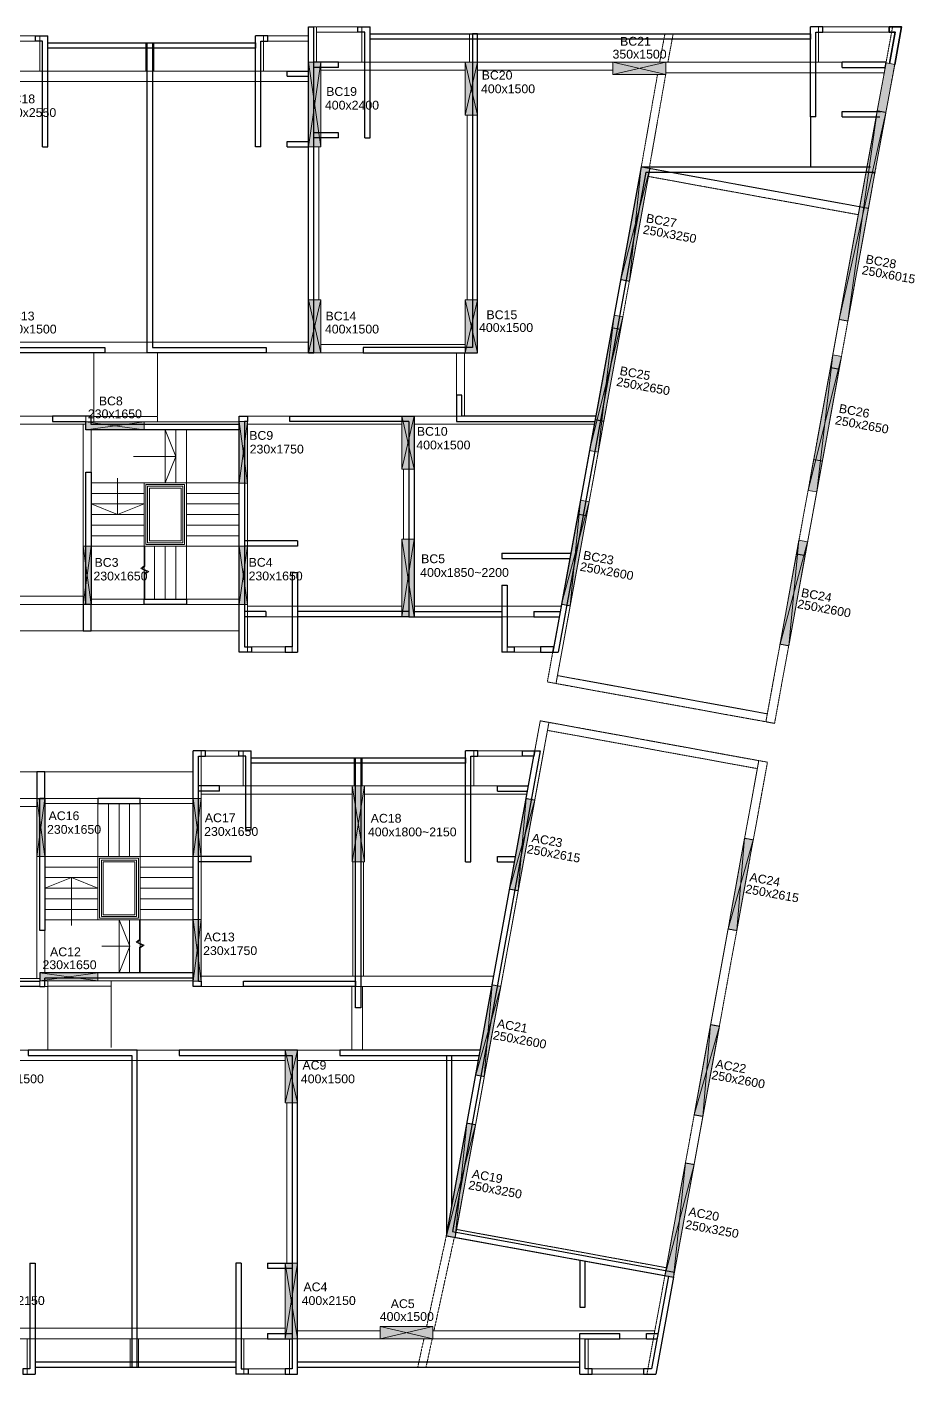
# Model space of a CAD drawing. Header units: millimetres. Extents: x 0 to 40546, y -200 to 38010.
# Drawn here: x 15358 to 40546, y -200 to 38010 of the extents above; entities that cross this region are included whole.
import ezdxf
from ezdxf.enums import TextEntityAlignment as Align

# ---------------------------------------------------------------- set-up
doc = ezdxf.new("R2010")
doc.units = ezdxf.units.MM
doc.linetypes.add('DASHED', pattern=[0.75, 0.5, -0.25])
for name, color, linetype, lineweight in [('A-ANNO-Cutline n Arrow', 30, 'Continuous', 13), ('A-STAIR-Steps', 45, 'Continuous', 15), ('A-WALL-CUT-Brick', 1, 'Continuous', 35), ('ARCH BEAM', 160, 'DASHED', 9), ('COLUMN', 2, 'Continuous', 0), ('COLUMN HATCH_ASC', 251, 'Continuous', 0), ('COLUMN NO._ASC', 7, 'Continuous', 25), ('COLUMN SIZE_ASC', 150, 'Continuous', 9), ('RAILING- 1', 87, 'Continuous', 15), ('wall', 1, 'Continuous', 25)]:
    doc.layers.add(name, color=color, linetype=linetype, lineweight=lineweight)
doc.layers.add('S-RCC-WALL', color=7, linetype='Continuous')
doc.styles.add('STANDERD ASC', font='swiss.ttf', dxfattribs={"height": 250})

msp = doc.modelspace()

# ---------------------------------------------------------------- hatches: boundary and pattern name
at = {"layer": 'COLUMN HATCH_ASC'}
for points in [[(23340, 37010), (23690, 37010), (23690, 34610), (23340, 34610)], [(28140, 35510), (28140, 37010), (27790, 37010), (27790, 35510)], [(33475, 37010), (31975, 37010), (31975, 36660), (33475, 36660)], [(39720, 35585), (39474, 35630), (39722, 36988), (39968, 36943)], [(38395, 29713), (38641, 29668), (39720, 35585), (39474, 35630)], [(32198, 30843), (32444, 30798), (33026, 33995), (32781, 34040)], [(23690, 28770), (23690, 30270), (23340, 30270), (23340, 28770)], [(28140, 28770), (28140, 30270), (27790, 30270), (27790, 28770)], [(32014, 29836), (32260, 29791), (31560, 25950), (31314, 25995)], [(38212, 28706), (38458, 28661), (37758, 24820), (37512, 24865)], [(18680, 26810), (18680, 26580), (17030, 26580), (17030, 26810)], [(21380, 26820), (21610, 26820), (21610, 25070), (21380, 25070)], [(26340, 25470), (26340, 26970), (25990, 26970), (25990, 25470)], [(30519, 21634), (30765, 21589), (31303, 24539), (31057, 24584)], [(26340, 21280), (26340, 23480), (25990, 23480), (25990, 21280)], [(36716, 20504), (36962, 20459), (37500, 23408), (37254, 23452)], [(16950, 23280), (17180, 23280), (17180, 21630), (16950, 21630)], [(21380, 23280), (21610, 23280), (21610, 21630), (21380, 21630)], [(24930, 16480), (24930, 14330), (24580, 14330), (24580, 16480)], [(15640, 16130), (15870, 16130), (15870, 14480), (15640, 14480)], [(20070, 16130), (20300, 16130), (20300, 14480), (20070, 14480)], [(29046, 13554), (29291, 13509), (29761, 16081), (29515, 16126)], [(35243, 12424), (35489, 12379), (35958, 14951), (35712, 14996)], [(20070, 12690), (20300, 12690), (20300, 10940), (20070, 10940)], [(17370, 11180), (17370, 10950), (15720, 10950), (15720, 11180)], [(28085, 8283), (28330, 8238), (28797, 10796), (28551, 10840)], [(34282, 7153), (34528, 7108), (34995, 9666), (34749, 9710)], [(23030, 7490), (23030, 8990), (22680, 8990), (22680, 7490)], [(27253, 3720), (27499, 3675), (28082, 6872), (27836, 6917)], [(33450, 2590), (33696, 2545), (34279, 5742), (34033, 5787)], [(22680, 2950), (23030, 2950), (23030, 800), (22680, 800)], [(25373, 800), (26873, 800), (26873, 1150), (25373, 1150)]]:
    msp.add_hatch(color=256, dxfattribs=at).paths.add_polyline_path(points)

# ---------------------------------------------------------------- linework, layer by layer
at = {"layer": 'A-ANNO-Cutline n Arrow'}
for points in [[(19280, 26580), (19580, 25830), (19280, 25080), (19580, 25830), (18380, 25830)], [(18680, 24480), (17930, 24180), (17180, 24480), (17930, 24180), (17930, 25210)], [(18680, 23280), (18680, 22726), (18586, 22649), (18775, 22558), (18680, 22499), (18680, 21780)], [(18700, 23280), (18700, 22717), (18623, 22653), (18816, 22561), (18700, 22488), (18700, 21780)]]:
    msp.add_lwpolyline(points, dxfattribs=at)
at = {"layer": 'A-ANNO-Cutline n Arrow', "elevation": 0}
for points in [[(15870, 13580), (16620, 13880), (17370, 13580), (16620, 13880), (16620, 12520)], [(17972, 12683), (18272, 11933), (17972, 11183), (18272, 11933), (17483, 11933)], [(18550, 12680), (18550, 12126), (18456, 12049), (18645, 11958), (18550, 11899), (18550, 11180)], [(18570, 12680), (18570, 12117), (18493, 12053), (18686, 11961), (18570, 11888), (18570, 11180)]]:
    msp.add_lwpolyline(points, dxfattribs=at)
at = {"layer": 'A-STAIR-Steps'}
for points in [[(19280, 25080), (19280, 26580)], [(19580, 25080), (19580, 26580)], [(19880, 25080), (19880, 26580)], [(18680, 25080), (17180, 25080)], [(19880, 25080), (21380, 25080)], [(18680, 24780), (17180, 24780)], [(18680, 24480), (17180, 24480)], [(19880, 24780), (21380, 24780)], [(19880, 24480), (21380, 24480)], [(18680, 24180), (17180, 24180)], [(19880, 24180), (21380, 24180)], [(18680, 23880), (17180, 23880)], [(19880, 23880), (21380, 23880)], [(18680, 23580), (17180, 23580)], [(19880, 23580), (21380, 23580)], [(18680, 23280), (17180, 23280)], [(18680, 23280), (18680, 21780)], [(18980, 23280), (18980, 21780)], [(19280, 23280), (19280, 21780)], [(19580, 23280), (19580, 21780)], [(19880, 23280), (21380, 23280)], [(19880, 23280), (19880, 21780)]]:
    msp.add_lwpolyline(points, dxfattribs=at)
at = {"layer": 'A-STAIR-Steps', "elevation": 0}
for points in [[(17370, 14480), (17370, 15980)], [(17670, 14480), (17670, 15980)], [(17970, 14480), (17970, 15980)], [(18270, 14480), (18270, 15980)], [(18570, 14480), (18570, 15980)], [(17370, 14480), (15870, 14480)], [(17370, 14180), (15870, 14180)], [(18570, 14480), (20070, 14480)], [(18570, 14180), (20070, 14180)], [(17370, 13880), (15870, 13880)], [(18570, 13880), (20070, 13880)], [(17370, 13580), (15870, 13580)], [(18570, 13580), (20070, 13580)], [(17370, 13280), (15870, 13280)], [(18570, 13280), (20070, 13280)], [(17370, 12980), (15870, 12980)], [(17370, 12680), (15870, 12680)], [(17970, 12680), (17970, 11180)], [(18270, 12680), (18270, 11180)], [(18570, 12980), (20070, 12980)], [(18570, 12680), (20070, 12680)], [(18570, 12680), (18570, 11180)]]:
    msp.add_lwpolyline(points, dxfattribs=at)
at = {"layer": 'A-WALL-CUT-Brick'}
for points in [[(39820, 36970), (39982, 37860), (39812, 37860), (39812, 38010), (40162, 38010), (39968, 36943)], [(23340, 28770), (23490, 28770)], [(29734, 17330), (29761, 17480)]]:
    msp.add_lwpolyline(points, dxfattribs=at)
at = {"layer": 'ARCH BEAM'}
for p, q in [((23570, 38010), (24860, 38010)), ((23570, 37860), (24860, 37860)), ((24860, 38010), (24860, 37010)), ((24860, 38010), (25090, 38010)), ((25090, 38010), (25090, 37010)), ((37580, 37010, 0), (37580, 38010, 0)), ((37580, 38010), (37810, 38010)), ((37810, 37010, 0), (37810, 38010, 0)), ((37810, 38010), (39908, 38010)), ((37810, 37860), (39881, 37860)), ((14430, 37760), (15720, 37760)), ((14430, 37610), (15720, 37610)), ((15720, 37760), (15720, 36760)), ((15720, 37760), (15950, 37760)), ((15950, 37760), (15950, 36760)), ((15950, 37560), (18730, 37560)), ((18730, 37560), (18730, 36760)), ((18730, 37560), (18960, 37560)), ((18960, 37560), (18960, 36760)), ((18960, 37560), (21840, 37560)), ((21840, 36760), (21840, 37760)), ((21840, 37760), (22070, 37760)), ((22070, 36760), (22070, 37760)), ((22070, 37760), (23340, 37760)), ((22070, 37610), (23340, 37610)), ((25090, 37810), (27910, 37810)), ((25090, 37660), (27910, 37660)), ((28140, 37810), (33451, 37810)), ((28140, 37660), (33423, 37660)), ((33657, 37660), (37580, 37660)), ((33685, 37810), (37580, 37810)), ((15950, 37410), (18730, 37410)), ((18960, 37410), (21840, 37410)), ((14550, 36760, 0), (23340, 36760, 0)), ((23690, 37010, 241), (27790, 37010, -3)), ((23690, 36780, 241), (27790, 36780, -3)), ((28140, 37010), (31983, 37010, 0)), ((28140, 36780), (31983, 36780, 0)), ((33474, 37010, 0), (39726, 37010, 0)), ((33474, 36710, 0), (39671, 36710, 0)), ((14550, 36460, 0), (23340, 36460, 0)), ((33241, 36660, 0), (32781, 34040)), ((33474, 36660, 0), (33007, 34001)), ((27840, 35510), (27840, 30270, 0)), ((28140, 35510), (28140, 30270)), ((23340, 34610, 238), (23340, 30270, -370)), ((23640, 34610, 238), (23640, 30270, -370)), ((32985, 33769, 0), (38937, 32684, 0)), ((33026, 33995, 0), (38978, 32910, 0)), ((38978, 32910, 0), (39160, 33908, 0)), ((39224, 32865, 0), (39406, 33864, 0)), ((32198, 30843), (31949, 29477, 0)), ((32444, 30798), (32195, 29432, 0)), ((38395, 29713), (38146, 28347, 0)), ((38641, 29668), (38392, 28302, 0)), ((14600, 29069), (23340, 29069)), ((14600, 28769), (23340, 28769)), ((17260, 26970), (17260, 28769)), ((19060, 26960, 0), (19060, 28769, 0)), ((23690, 29000, 0), (27790, 29000, 0)), ((23690, 28770, 0), (27790, 28770, 0)), ((27540, 26970), (27540, 28770)), ((27770, 26970), (27770, 28770)), ((8110, 26970), (17030, 26970)), ((18680, 26810, 0), (21380, 26810, 0)), ((25990, 26970, 0), (21610, 26970)), ((26340, 26970), (31492, 26970)), ((31473, 26870), (30985, 24191, 0)), ((31719, 26825), (31231, 24146, 0)), ((12500, 26740, 0), (17030, 26740, 0)), ((16950, 26740, 0), (16950, 23280)), ((17180, 26580, 0), (17180, 23280)), ((18680, 26580, 0), (21380, 26580, 0)), ((25990, 26740, 0), (21610, 26740)), ((26340, 26740), (31450, 26740)), ((37671, 25740, 0), (37183, 23061, 0)), ((37917, 25695, 0), (37429, 23017, 0)), ((26040, 25470, 0), (26040, 23480, 0)), ((26340, 25470, 0), (26340, 23480, 0)), ((21380, 23280), (21380, 25070)), ((21610, 23280), (21610, 25070)), ((14880, 21860), (16950, 21860)), ((17180, 21780), (21380, 21780)), ((14880, 21630), (16950, 21630)), ((17180, 21630), (21380, 21630)), ((25990, 21580, 0), (21610, 21580, 0)), ((26340, 21580), (30509, 21580)), ((30117, 19431), (30519, 21634)), ((30363, 19386), (30765, 21589)), ((25990, 21280, 0), (21610, 21280, 0)), ((26340, 21280), (30454, 21280, 0)), ((14880, 20880, 0), (21380, 20880)), ((36716, 20504, 0), (36315, 18301, 0)), ((36962, 20459, 0), (36561, 18256, 0)), ((30404, 19612, 0), (36356, 18527, 0)), ((30363, 19386, 0), (30117, 19431)), ((30363, 19386, 0), (36315, 18301, 0)), ((29514, 16124), (29916, 18329)), ((29760, 16079), (30162, 18284)), ((30162, 18284, 0), (29916, 18329)), ((30121, 18058, 0), (36073, 16973, 0)), ((30162, 18284, 0), (36114, 17199, 0)), ((36315, 18301, 0), (36561, 18256, 0)), ((20300, 17480), (21490, 17480)), ((20300, 17330), (21490, 17330)), ((21490, 17480), (21490, 16480)), ((21490, 17480), (21720, 17480)), ((21720, 17480), (21720, 16480)), ((21720, 17280), (24640, 17280)), ((24870, 17280), (27800, 17280)), ((27800, 16480), (27800, 17480)), ((27800, 17480), (28030, 17480)), ((28030, 16480), (28030, 17480)), ((28030, 17480), (29411, 17480)), ((28030, 17330), (29411, 17330)), ((29411, 17480), (29761, 17480)), ((29411, 17330), (29734, 17330)), ((36114, 17199, 0), (35712, 14994, 0)), ((36114, 17199, 0), (36360, 17154, 0)), ((13570, 16880), (20070, 16880)), ((21720, 17130), (24640, 17130)), ((24870, 17130), (27800, 17130)), ((36360, 17154, 0), (35958, 14949, 0)), ((24580, 16480, 0), (20300, 16480, 0)), ((24930, 16480, 0), (29515, 16480, 0)), ((13570, 16130), (15640, 16130)), ((15870, 16130), (20070, 16130)), ((24580, 16250, 0), (20300, 16250, 0)), ((24930, 16250, 0), (29537, 16250, 0)), ((13570, 15900), (15640, 15900)), ((15870, 15980, 0), (20070, 15980, 0)), ((15640, 14480), (15640, 11020)), ((15870, 14480), (15870, 11180)), ((20070, 14480), (20070, 12690)), ((20300, 14480), (20300, 12690)), ((24605, 14330), (24605, 11090)), ((24905, 11090), (24905, 14330)), ((29046, 13554, 0), (28551, 10840, 0)), ((29291, 13509, 0), (28797, 10796, 0)), ((34749, 9710, 0), (35243, 12424, 0)), ((34995, 9666, 0), (35489, 12379, 0)), ((17370, 11180), (20070, 11180)), ((20300, 11090), (28600, 11090)), ((9760, 11020, 0), (15720, 11020, 0)), ((9760, 10790), (15720, 10790)), ((15950, 10790), (15950, 8990, 0)), ((17370, 10950), (20070, 10950)), ((17750, 10875, 0), (17750, 9065, 0)), ((20300, 10790), (28542, 10790)), ((24575, 10790, 0), (24575, 8993, 0)), ((24875, 10790, 0), (24875, 8993, 0)), ((14240, 8990), (22680, 8990)), ((23027, 8990), (28213, 8990)), ((14240, 8690), (22680, 8690)), ((23027, 8690), (28159, 8690)), ((28085, 8283, 0), (27836, 6917, 0)), ((28330, 8238, 0), (28082, 6872, 0)), ((22730, 7490), (22730, 2950)), ((23030, 7490), (23030, 2950)), ((34282, 7153, 0), (34033, 5787, 0)), ((34528, 7108, 0), (34279, 5742, 0)), ((27540, 3901, 0), (33492, 2816, 0)), ((27253, 3720), (26693, 1150)), ((27479, 3679), (26902, 1030)), ((27499, 3675, 0), (33450, 2590, 0)), ((14190, 1100), (22680, 1100)), ((14190, 800), (22630, 800)), ((15360, 800), (15360, -200)), ((15590, 800), (15590, -200)), ((18290, 800), (18290, 0)), ((18520, 800), (18520, 0)), ((21280, -200), (21280, 800)), ((21510, -200), (21510, 800)), ((23030, 1030), (25373, 1030)), ((23030, 800), (25373, 800)), ((26617, 800), (26443, 0)), ((26852, 800), (26678, 0)), ((26873, 1030), (33166, 1030)), ((26873, 800), (33124, 800)), ((31043, 800), (31043, -200)), ((31273, 800), (31273, -200)), ((18290, 150), (15590, 150)), ((21280, 150), (18520, 150)), ((26475, 150), (23030, 150)), ((26443, 0), (26678, 0)), ((31043, 0), (26678, 0)), ((31043, 150), (26711, 150)), ((15360, -200), (15590, -200)), ((18290, 0), (15590, 0)), ((18290, 0), (18520, 0)), ((21280, 0), (18520, 0)), ((21280, -200), (21510, -200)), ((22800, -50), (21510, -50)), ((22800, -200), (21510, -200)), ((26443, 0), (23030, 0)), ((31043, -200), (31273, -200)), ((32942, -50), (31273, -50)), ((32942, -200), (31273, -200)), ((32942, -50), (32969, -50))]:
    msp.add_line(p, q, dxfattribs=at)
for points in [[(23340, 37010), (23570, 37010), (23570, 38010), (23340, 38010)], [(27910, 37010), (28140, 37010), (28140, 37810), (27910, 37810)], [(27790, 37010), (28140, 37010), (28140, 35510), (27790, 35510)], [(32444, 30798), (33026, 33995), (32781, 34040), (32198, 30843)], [(32985, 33769), (38937, 32684), (38978, 32910), (34042, 33810), (33026, 33995)], [(23340, 30270), (23690, 30270), (23690, 28770), (23340, 28770)], [(17030, 26970), (17260, 26970), (17260, 26810), (17030, 26810)], [(21380, 26820), (21610, 26820), (21610, 26970), (21380, 26970)], [(21380, 25070), (21610, 25070), (21610, 26820), (21380, 26820)], [(30985, 24191), (31231, 24146), (31719, 26825), (31473, 26870), (31437, 26670)], [(37429, 23017), (37917, 25695), (37671, 25740), (37183, 23061)], [(30765, 21589), (31231, 24146), (30985, 24191), (30519, 21634)], [(25990, 21280), (26340, 21280), (26340, 23480), (25990, 23480)], [(16950, 21630), (17180, 21630), (17180, 23280), (16950, 23280)], [(21380, 21630), (21610, 21630), (21610, 23280), (21380, 23280)], [(21380, 20280), (21610, 20280), (21610, 21630), (21380, 21630)], [(22880, 21280), (23030, 21280), (23030, 20280), (22880, 20280)], [(28830, 20280), (28980, 20280), (28980, 21280), (28830, 21280)], [(21610, 20430), (22880, 20430), (22880, 20280), (21610, 20280)], [(28980, 20280), (30272, 20280), (30299, 20430), (28980, 20430)], [(36315, 18301), (36356, 18527), (30404, 19612), (30363, 19386)], [(36073, 16973), (36114, 17199), (30162, 18284), (30121, 18058)], [(20070, 16130), (20300, 16130), (20300, 17480), (20070, 17480)], [(24640, 16480), (24870, 16480), (24870, 17280), (24640, 17280)], [(24580, 14330), (24930, 14330), (24930, 16480), (24580, 16480)], [(15640, 14480), (15870, 14480), (15870, 16130), (15640, 16130)], [(20070, 14480), (20300, 14480), (20300, 16130), (20070, 16130)], [(29515, 16126), (29046, 13554), (29291, 13509), (29761, 16081)], [(28551, 10840), (28797, 10796), (29291, 13509), (29046, 13554), (28596, 11090)], [(20070, 10940), (20300, 10940), (20300, 12690), (20070, 12690)], [(35243, 12424), (34749, 9710), (34995, 9666), (35489, 12379)], [(15720, 11180), (17370, 11180), (17370, 10950), (15720, 10950)], [(15950, 10790), (15720, 10790), (15720, 10950), (15950, 10950)], [(20070, 10790), (20300, 10790), (20300, 10940), (20070, 10940)], [(22680, 8990), (23030, 8990), (23030, 7490), (22680, 7490)], [(27836, 6917), (28082, 6872), (28330, 8238), (28085, 8283)], [(34282, 7153), (34033, 5787), (34279, 5742), (34528, 7108)], [(27499, 3675), (31193, 3001), (33450, 2590), (33492, 2816), (27540, 3901)], [(22680, 2950), (23030, 2950), (23030, 800), (22680, 800)], [(32942, -200), (33196, -200), (33696, 2545), (33450, 2590)], [(25373, 800), (25373, 1150), (26873, 1150), (26873, 800)], [(22800, -200), (23030, -200), (23030, 800), (22800, 800)]]:
    msp.add_lwpolyline(points, close=True, dxfattribs=at)
at = {"layer": 'ARCH BEAM', "elevation": 0}
msp.add_lwpolyline([(39474, 35630), (39908, 38010), (40162, 38010), (39720, 35585)], dxfattribs=at)
at = {"layer": 'ARCH BEAM'}
for points, elevation in [([(33451, 37810), (33684, 37810), (33536, 37010), (33303, 37010)], 0), ([(23340, 37010), (23690, 37010), (23690, 34610), (23340, 34610)], 238), ([(33474, 37010), (33474, 36660), (31975, 36660), (31975, 37010)], 0), ([(39406, 33864), (39160, 33908), (39474, 35630), (39720, 35585)], 0), ([(38641, 29668), (39224, 32865), (38978, 32910), (38395, 29713)], 0), ([(32201, 30840), (32444, 30798), (32195, 29432), (31949, 29477)], -238), ([(27790, 30270), (28140, 30270), (28140, 28770), (27790, 28770)], 0), ([(31719, 26825), (32195, 29432), (31949, 29477), (31473, 26870)], 0), ([(38395, 29713), (38641, 29668), (38392, 28302), (38147, 28347)], 0), ([(37917, 25695), (37671, 25740), (38147, 28347), (38392, 28302)], 0), ([(17030, 26580), (18680, 26580), (18680, 26810), (17030, 26810)], 0), ([(19060, 26810), (17260, 26810), (17260, 26960), (19060, 26960)], 0), ([(25990, 26970), (26340, 26970), (26340, 25470), (25990, 25470)], 0), ([(36962, 20459), (37429, 23016), (37183, 23061), (36716, 20504)], 0), ([(30519, 21634), (30765, 21589), (30363, 19386), (30117, 19431)], 0), ([(36716, 20504), (36962, 20459), (36561, 18256), (36315, 18301)], 0), ([(29916, 18329), (30162, 18284), (29761, 16081), (29515, 16126)], 0), ([(36114, 17199), (36360, 17154), (35958, 14951), (35712, 14996)], 0), ([(35712, 14996), (35243, 12424), (35489, 12379), (35958, 14951)], 0), ([(17750, 10800), (15950, 10800), (15950, 10950), (17750, 10950)], 0), ([(28551, 10840), (28797, 10796), (28330, 8238), (28085, 8283)], 0), ([(34749, 9710), (34282, 7153), (34528, 7108), (34995, 9666)], 0), ([(27836, 6917), (27253, 3720), (27499, 3675), (28082, 6872)], 0), ([(34033, 5787), (33450, 2590), (33696, 2545), (34279, 5742)], 0)]:
    msp.add_lwpolyline(points, close=True, dxfattribs=dict(at, elevation=elevation))
at = {"layer": 'COLUMN'}
for points in [[(23340, 37010), (23690, 37010), (23690, 34610), (23340, 34610)], [(28140, 35510), (28140, 37010), (27790, 37010), (27790, 35510)], [(23690, 28770), (23690, 30270), (23340, 30270), (23340, 28770)], [(28140, 28770), (28140, 30270), (27790, 30270), (27790, 28770)], [(18680, 26810), (18680, 26580), (17030, 26580), (17030, 26810)], [(21380, 26820), (21610, 26820), (21610, 25070), (21380, 25070)], [(26340, 25470), (26340, 26970), (25990, 26970), (25990, 25470)], [(26340, 21280), (26340, 23480), (25990, 23480), (25990, 21280)], [(26340, 21280), (26340, 23480), (25990, 23480), (25990, 21280)], [(16950, 23280), (17180, 23280), (17180, 21630), (16950, 21630)], [(21380, 23280), (21610, 23280), (21610, 21630), (21380, 21630)], [(24930, 16480), (24930, 14330), (24580, 14330), (24580, 16480)], [(24930, 16480), (24930, 14330), (24580, 14330), (24580, 16480)], [(15640, 16130), (15870, 16130), (15870, 14480), (15640, 14480)], [(20070, 16130), (20300, 16130), (20300, 14480), (20070, 14480)], [(20070, 12690), (20300, 12690), (20300, 10940), (20070, 10940)], [(17370, 11180), (17370, 10950), (15720, 10950), (15720, 11180)], [(23030, 7490), (23030, 8990), (22680, 8990), (22680, 7490)], [(22680, 2950), (23030, 2950), (23030, 800), (22680, 800)], [(25373, 800), (26873, 800), (26873, 1150), (25373, 1150)]]:
    msp.add_lwpolyline(points, close=True, dxfattribs=at)
for points in [[(23340, 37010), (23690, 34610)], [(23690, 37010), (23340, 34610)], [(27790, 37010), (28140, 35510)], [(28140, 37010), (27790, 35510)], [(23690, 30270), (23340, 28770)], [(23340, 30270), (23690, 28770)], [(28140, 30270), (27790, 28770)], [(27790, 30270), (28140, 28770)], [(17030, 26810), (18680, 26580)], [(18680, 26810), (17030, 26580)], [(21380, 26820), (21610, 25070)], [(21380, 25070), (21610, 26820)], [(26340, 26970), (25990, 25470)], [(25990, 26970), (26340, 25470)], [(26340, 23480), (25990, 21280)], [(25990, 23480), (26340, 21280)], [(17180, 23280), (16950, 21630)], [(16950, 23280), (17180, 21630)], [(21380, 23280), (21610, 21630)], [(21610, 23280), (21380, 21630)], [(24930, 16480), (24580, 14330)], [(24580, 16480), (24930, 14330)], [(15640, 16130), (15870, 14480)], [(15870, 16130), (15640, 14480)], [(20300, 16130), (20070, 14480)], [(20070, 16130), (20300, 14480)], [(20070, 12690), (20300, 10940)], [(20070, 10940), (20300, 12690)], [(15720, 11180), (17370, 10950)], [(17370, 11180), (15720, 10950)], [(22680, 8990), (23030, 7490)], [(23030, 8990), (22680, 7490)], [(22680, 2950), (23030, 800)], [(22680, 800), (23030, 2950)], [(25373, 1150), (26873, 800)], [(26873, 1150), (25373, 800)]]:
    msp.add_lwpolyline(points, dxfattribs=at)
at = {"layer": 'COLUMN', "elevation": 0}
for points in [[(33475, 37010), (31975, 37010), (31975, 36660), (33475, 36660)], [(39720, 35585), (39474, 35630), (39722, 36988), (39968, 36943)], [(38395, 29713), (38641, 29668), (39720, 35585), (39474, 35630)], [(32198, 30843), (32444, 30798), (33026, 33995), (32781, 34040)], [(32014, 29836), (32260, 29791), (31560, 25950), (31314, 25995)], [(38212, 28706), (38458, 28661), (37758, 24820), (37512, 24865)], [(30519, 21634), (30765, 21589), (31303, 24540), (31057, 24584)], [(36716, 20504), (36962, 20459), (37500, 23408), (37254, 23453)], [(29046, 13554), (29291, 13509), (29761, 16081), (29515, 16126)], [(35243, 12424), (35489, 12379), (35958, 14951), (35712, 14996)], [(28085, 8283), (28330, 8238), (28797, 10796), (28551, 10840)], [(34282, 7153), (34528, 7108), (34995, 9666), (34749, 9710)], [(27253, 3720), (27499, 3675), (28082, 6872), (27836, 6917)], [(33450, 2590), (33696, 2545), (34279, 5742), (34033, 5787)]]:
    msp.add_lwpolyline(points, close=True, dxfattribs=at)
for points in [[(31975, 37010), (33475, 36660)], [(33475, 37010), (31975, 36660)], [(38395, 29713), (39720, 35585)], [(39474, 35630), (38641, 29668)], [(32781, 34040), (32444, 30798)], [(32198, 30843), (33026, 33995)], [(32014, 29836), (31560, 25950)], [(31314, 25995), (32260, 29791)], [(37512, 24865), (38458, 28661)], [(38212, 28706), (37758, 24820)], [(30519, 21634), (31303, 24540)], [(31057, 24584), (30765, 21589)], [(36716, 20504), (37500, 23408)], [(37254, 23453), (36962, 20459)], [(29046, 13554), (29761, 16081)], [(29515, 16126), (29291, 13509)], [(35958, 14951), (35243, 12424)], [(35712, 14996), (35489, 12379)], [(28085, 8283), (28797, 10796)], [(28551, 10840), (28330, 8238)], [(34282, 7153), (34995, 9666)], [(34749, 9710), (34528, 7108)], [(27836, 6917), (27499, 3675)], [(27253, 3720), (28082, 6872)], [(33450, 2590), (34279, 5742)], [(34033, 5787), (33696, 2545)]]:
    msp.add_lwpolyline(points, dxfattribs=at)
at = {"layer": 'RAILING- 1'}
for points in [[(18680, 23280), (18680, 25080), (19880, 25080), (19880, 23280)], [(18730, 23330), (18730, 25030), (19830, 25030), (19830, 23330)], [(18780, 23380), (18780, 24980), (19780, 24980), (19780, 23380)], [(18830, 23430), (18830, 24930), (19730, 24930), (19730, 23430)]]:
    msp.add_lwpolyline(points, close=True, dxfattribs=at)
at = {"layer": 'RAILING- 1', "elevation": 0}
for points in [[(17370, 14480), (17370, 12680), (18570, 12680), (18570, 14480)], [(17420, 14430), (17420, 12730), (18520, 12730), (18520, 14430)], [(17470, 14380), (17470, 12780), (18470, 12780), (18470, 14380)], [(17520, 14330), (17520, 12830), (18420, 12830), (18420, 14330)]]:
    msp.add_lwpolyline(points, close=True, dxfattribs=at)
at = {"layer": 'S-RCC-WALL'}
for points in [[(15950, 37560), (21840, 37560), (21840, 37410), (15950, 37410)], [(25090, 37810), (37580, 37810), (37580, 37660), (25090, 37660)], [(21720, 17280), (27800, 17280), (27800, 17130), (21720, 17130)]]:
    msp.add_lwpolyline(points, close=True, dxfattribs=at)
for points in [[(37580, 35460), (37580, 34040)], [(26190, 21430), (23030, 21430)], [(26340, 21430), (28830, 21430)], [(26190, 21280), (23030, 21280)], [(26340, 21280), (28830, 21280)], [(15590, 150), (21280, 150)], [(15590, 0), (21280, 0)], [(23030, 150), (31043, 150)], [(23030, 0), (31043, 0)]]:
    msp.add_lwpolyline(points, dxfattribs=at)
at = {"layer": 'S-RCC-WALL', "const_width": 10}
for points in [[(30519, 21634), (32781, 34040), (33026, 33995), (30765, 21589)], [(27253, 3720), (29515, 16126), (29761, 16081), (27499, 3675)], [(35712, 14996), (33450, 2590), (33696, 2545), (35958, 14951)]]:
    msp.add_lwpolyline(points, close=True, dxfattribs=at)
at = {"layer": 'wall'}
for points in [[(23340, 28770), (23340, 38010)], [(23340, 38010), (23490, 38010)], [(23490, 28770), (23490, 38010)], [(24940, 34860), (24940, 37860), (24740, 37860), (24740, 38010), (25090, 38010)], [(25090, 34860), (25090, 38010)], [(37580, 35460), (37580, 38010)], [(37730, 35460), (37730, 37860), (37930, 37860), (37930, 38010), (37580, 38010)], [(14200, 28770), (14200, 37760), (14375, 37760), (14375, 37610), (14350, 37610), (14350, 28920), (17570, 28920), (17570, 28770), (14200, 28770)], [(15800, 34610), (15800, 37610), (15600, 37610), (15600, 37760), (15950, 37760)], [(15950, 34610), (15950, 37760)], [(18920, 37560), (18920, 28920), (22140, 28920), (22140, 28770), (18770, 28770), (18770, 37560)], [(18770, 37560), (18920, 37560)], [(21990, 34610), (21990, 37610), (22190, 37610), (22190, 37760), (21840, 37760)], [(21840, 34610), (21840, 37760)], [(22740, 36610), (22740, 36760)], [(22740, 36760), (23340, 36760)], [(24190, 37010), (23490, 37010)], [(24190, 36860), (23490, 36860)], [(24190, 36860), (24190, 37010)], [(38480, 36860), (38480, 37010)], [(38480, 36860), (39699, 36860), (39726, 37010), (38480, 37010)], [(22740, 36610), (23340, 36610)], [(38480, 35610), (39572, 35610)], [(38480, 35460), (38480, 35610)], [(37730, 35460), (37580, 35460)], [(38480, 35460), (39545, 35460)], [(24190, 35010), (23490, 35010)], [(24190, 34860), (23490, 34860)], [(24190, 34860), (24190, 35010)], [(24940, 34860), (25090, 34860)], [(15800, 34610), (15950, 34610)], [(21990, 34610), (21840, 34610)], [(22740, 34760), (23340, 34760)], [(22740, 34610), (22740, 34760)], [(22740, 34610), (23340, 34610)], [(32781, 34040), (39286, 34040)], [(32906, 33890), (39411, 33890)], [(31492, 26970), (27690, 26970), (27690, 27570), (27540, 27570), (27540, 26820), (31464, 26820)], [(21380, 26730), (17180, 26730), (17180, 26970), (16080, 26970), (16080, 26820), (17030, 26820)], [(21380, 26580), (17030, 26580), (17030, 26820)], [(21380, 26970), (21610, 26970), (21610, 26820), (21530, 26820), (21530, 20430), (21730, 20430), (21730, 20280), (21380, 20280), (21380, 26970)], [(26190, 26820), (22810, 26820), (22810, 26970), (26340, 26970), (26340, 21280)], [(26190, 26820), (26190, 21280)], [(17030, 21630), (17030, 25380), (17180, 25380), (17180, 21630)], [(23030, 23430), (21530, 23430)], [(23030, 23430), (23030, 23280)], [(23030, 23280), (21530, 23280)], [(28830, 23080), (28830, 22930)], [(28830, 23080), (30782, 23080)], [(28830, 22930), (30755, 22930)], [(22880, 22530), (22880, 20430), (22680, 20430), (22680, 20280), (23030, 20280)], [(23030, 22530), (22880, 22530)], [(23030, 22530), (23030, 20280)], [(28830, 22180), (28830, 20280)], [(28830, 22180), (28980, 22180)], [(28980, 22180), (28980, 20430), (29180, 20430), (29180, 20280), (28830, 20280)], [(17180, 21630), (17030, 21630)], [(22130, 21430), (21530, 21430)], [(22130, 21430), (22130, 21280)], [(29730, 21430), (29730, 21280)], [(29730, 21430), (30482, 21430)], [(22130, 21280), (21530, 21280)], [(26190, 21280), (26340, 21280)], [(29730, 21280), (30454, 21280)], [(20220, 10940), (20300, 10940), (20300, 10790), (20070, 10790), (20070, 17480)], [(20220, 10940), (20220, 17330), (20420, 17330), (20420, 17480), (20070, 17480)], [(21570, 15230), (21570, 17330), (21370, 17330), (21370, 17480), (21720, 17480)], [(21720, 15230), (21720, 17480)], [(24830, 17280), (24830, 10190), (24680, 10190), (24680, 17280)], [(24680, 17280), (24830, 17280)], [(27253, 3720), (29734, 17330), (29411, 17330), (29411, 17480), (29914, 17480)], [(27800, 14330), (27800, 17480)], [(27950, 14330), (27950, 17330), (28150, 17330), (28150, 17480), (27800, 17480)], [(20820, 16480), (20220, 16480)], [(20820, 16330), (20820, 16480)], [(28700, 16330), (28700, 16480)], [(28700, 16480), (29579, 16480)], [(15870, 16130), (15720, 16130)], [(15870, 16130), (15870, 12380), (15720, 12380), (15720, 16130)], [(20820, 16330), (20220, 16330)], [(28700, 16330), (29562, 16330)], [(21720, 15230), (21570, 15230)], [(21720, 14480), (20220, 14480)], [(21720, 14330), (20220, 14330)], [(21720, 14330), (21720, 14480)], [(27800, 14330), (27950, 14330)], [(28700, 14480), (29214, 14480)], [(28700, 14330), (28700, 14480)], [(28700, 14330), (29187, 14330)], [(20070, 11180), (15720, 11180), (15720, 10940)], [(15720, 10790), (14770, 10790), (14770, 10940), (15720, 10940)], [(15720, 10790), (15870, 10790)], [(20070, 11030), (15870, 11030)], [(15870, 10790), (15870, 11030)], [(18480, 0), (18480, 8990), (15390, 8990), (15390, 8840), (18330, 8840), (18330, 0)], [(23030, 8990), (19680, 8990), (19680, 8840), (22880, 8840), (22880, -50), (22680, -50), (22680, -200), (23030, -200), (23030, 8990)], [(28213, 8990), (24230, 8990), (24230, 8840), (28186, 8840)], [(15440, 2950), (15440, -50), (15240, -50), (15240, -200), (15590, -200)], [(15440, 2950), (15590, 2950)], [(15590, 2950), (15590, -200)], [(21430, 2950), (21430, -50), (21630, -50), (21630, -200), (21280, -200)], [(21280, 2950), (21280, -200)], [(21430, 2950), (21280, 2950)], [(22180, 2950), (22880, 2950)], [(22180, 2950), (22180, 2800)], [(22180, 2800), (22880, 2800)], [(31043, 3029), (31043, 1700), (31193, 1700), (31193, 3001)], [(33549, 2572), (33071, -50), (32846, -50), (32846, -200), (33196, -200)], [(33696, 2545), (33196, -200)], [(22180, 950), (22180, 800)], [(22180, 950), (22880, 950)], [(22180, 800), (22880, 800)], [(31043, -200), (31043, 950), (32176, 950)], [(31043, -200), (31393, -200), (31393, -50), (31193, -50), (31193, 800), (32176, 800)], [(32176, 800), (32176, 950)], [(32926, 950), (33253, 950)], [(32926, 800), (32926, 950)], [(32926, 800), (33226, 800)], [(18330, 0), (18480, 0)]]:
    msp.add_lwpolyline(points, dxfattribs=at)
for points in [[(28140, 28770), (28140, 37810), (27990, 37810), (27990, 28920), (24890, 28920), (24890, 28770)], [(18680, 21780), (19880, 21780), (19880, 21630), (18680, 21630)], [(17180, 21630), (16950, 21630), (16950, 20880), (17180, 20880)], [(29922, 20280), (30272, 20280), (30299, 20430), (29922, 20430)], [(15870, 16880), (15640, 16880), (15640, 16130), (15870, 16130)], [(18570, 16130), (17370, 16130), (17370, 15980), (18570, 15980)], [(24680, 10940), (24680, 10790), (21500, 10790), (21500, 10940)]]:
    msp.add_lwpolyline(points, close=True, dxfattribs=at)
at = {"layer": 'wall', "elevation": 0}
for points in [[(32781, 34040), (30272, 20280)], [(32906, 33890), (30424, 20280)], [(29914, 17480), (27427, 3840)], [(27253, 8840), (27253, 3720)], [(27403, 8840), (27403, 4543)], [(27427, 3840), (33723, 2693)], [(27253, 3720), (33696, 2545)]]:
    msp.add_lwpolyline(points, dxfattribs=at)
at = {"layer": 'wall', "extrusion": (0, 1, 0), "elevation": 20280}
msp.add_lwpolyline([(-30272, 0), (-30424, 0)], dxfattribs=at)

# ---------------------------------------------------------------- texts
at = {"layer": 'COLUMN NO._ASC', "color": 6, "style": 'STANDERD ASC'}
for s, p in [('BC21', (32617, 37403)), ('BC8', (17737, 27201, 0)), ('AC12', (16450, 11575, 0)), ('AC5', (26015, 1596))]:
    msp.add_text(s, height=250, dxfattribs=at).set_placement(p, align=Align.BOTTOM_CENTER)
for s, p in [('BC20', (28255, 36643)), ('BC19', (23845, 36179)), ('BC18', (14716, 35969)), ('BC13', (14700, 29810)), ('BC14', (23826, 29810)), ('BC15', (28391, 29846, 0)), ('BC9', (21663, 26424)), ('BC10', (26417, 26539)), ('BC3', (17276, 22822, 0)), ('BC4', (21645, 22824)), ('BC5', (26537, 22925)), ('AC16', (15972, 15636, 0)), ('AC17', (20403, 15578, 0)), ('AC18', (25107, 15564)), ('AC13', (20378, 12197)), ('AC9', (23172, 8560)), ('AC4', (23200, 2272))]:
    msp.add_text(s, height=250, dxfattribs=at).set_placement(p, align=Align.MIDDLE_LEFT)
for s, p in [('BC27', (32923, 32594, -238)), ('BC28', (39151, 31433, -238)), ('BC25', (32176, 28266, -238)), ('BC26', (38392, 27197, -238)), ('BC23', (31138, 23034, -238)), ('BC24', (37321, 21972, -238)), ('AC23', (29683, 15018, 0)), ('AC24', (35859, 13905, 0)), ('AC21', (28697, 9754, 0)), ('AC22', (34894, 8610, 0)), ('AC19', (27987, 5488, 0)), ('AC20', (34127, 4416, 0))]:
    msp.add_text(s, height=250, rotation=349.6675, dxfattribs=at).set_placement(p, align=Align.MIDDLE_LEFT)
at = {"layer": 'COLUMN SIZE_ASC', "style": 'STANDERD ASC'}
for s, p in [('350x1500', (32733, 37038, 0)), ('230x1650', (17853, 26836, 0)), ('230x1650', (16567, 11210, 0)), ('400x1500', (26132, 1232, 0))]:
    msp.add_text(s, height=250, dxfattribs=at).set_placement(p, align=Align.BOTTOM_CENTER)
for s, p in [('400x1500', (28236, 36255, 0)), ('400x2400', (23810, 35791, 0)), ('400x2550', (14655, 35581, 0)), ('400x1500', (14666, 29440, 0)), ('400x1500', (23810, 29440, 0)), ('400x1500', (28180, 29483, 0)), ('230x1750', (21676, 26036, 0)), ('400x1500', (26402, 26152, 0)), ('230x1650', (17244, 22435, 0)), ('230x1650', (21644, 22437, 0)), ('400x1850~2200', (26511, 22537, 0)), ('230x1650', (15928, 15249, 0)), ('230x1650', (20384, 15190, 0)), ('400x1800~2150', (25029, 15177, 0)), ('230x1750', (20355, 11810, 0)), ('400x1500', (14304, 8173, 0)), ('400x1500', (23127, 8173, 0)), ('400x2150', (14329, 1884, 0)), ('400x2150', (23150, 1884, 0))]:
    msp.add_text(s, height=250, dxfattribs=at).set_placement(p, align=Align.MIDDLE_LEFT)
for s, p in [('250x3250', (32833, 32273, -238)), ('250x6015', (39042, 31124, -238)), ('250x2650', (32082, 27957, -238)), ('250x2650', (38284, 26867, -238)), ('250x2600', (31049, 22713, -238)), ('250x2600', (37213, 21653, -238)), ('250x2615', (29542, 14701, 0)), ('250x2615', (35740, 13571, 0)), ('250x2600', (28579, 9423, 0)), ('250x2600', (34777, 8293, 0)), ('250x3250', (27884, 5171, 0)), ('250x3250', (34034, 4050, 0))]:
    msp.add_text(s, height=250, rotation=349.6675, dxfattribs=at).set_placement(p, align=Align.MIDDLE_LEFT)

doc.saveas('drawing.dxf')
